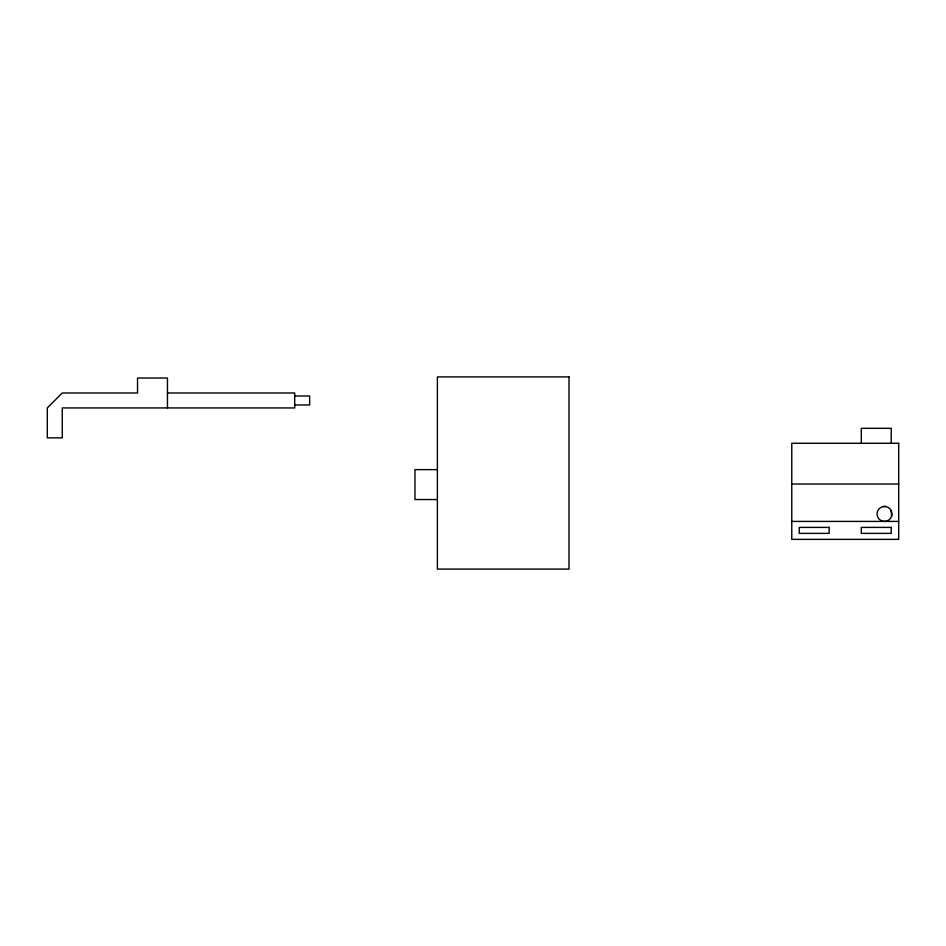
<?xml version="1.0" encoding="UTF-8"?>
<svg xmlns="http://www.w3.org/2000/svg" width="946" height="946" viewBox="0 0 946 946"><rect width="100%" height="100%" fill="white"/><g stroke="black" fill="none" stroke-linecap="round" stroke-linejoin="round"><path stroke-width="1.42" d="M891.711 515.866A7.473 7.473 0 0 0 882.559 506.713A7.473 7.473 0 0 0 879.201 519.224A7.473 7.473 0 0 0 891.711 515.866L890.966 510.19M167.454 392.992L294.703 392.992L294.703 407.939L62.259 407.939L62.259 437.856L47.3 437.856L47.3 407.939L62.259 392.992L137.537 392.992L137.537 378.033L167.454 378.033L167.454 407.939M294.703 395.984L309.661 395.984L309.661 404.959L294.703 404.959M437.395 469.63L414.963 469.63L414.963 499.547L437.395 499.547M791.767 484.021L898.7 484.021M882.523 506.453L885.917 506.453M791.767 521.412L898.7 521.412M891.227 443.272L891.227 428.325L861.309 428.325L861.309 443.272M569.007 376.91L437.395 376.91L437.395 569.09L569.007 569.09L569.007 376.91M898.7 443.272L791.767 443.272L791.767 539.362L898.7 539.362L898.7 443.272M829.157 527.395L799.252 527.395L799.252 533.378L829.157 533.378L829.157 527.395M891.227 527.395L861.309 527.395L861.309 533.378L891.227 533.378L891.227 527.395"/></g></svg>
